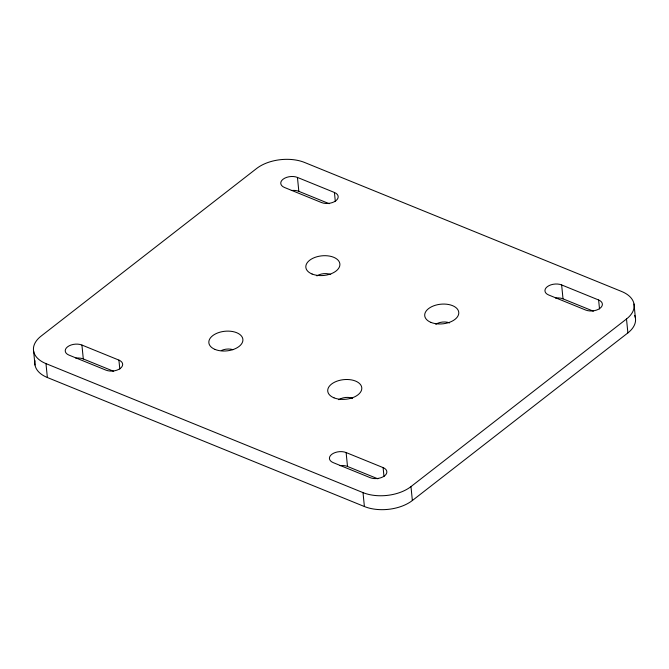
<?xml version="1.0" encoding="UTF-8"?>
<svg xmlns="http://www.w3.org/2000/svg" width="669" height="669" viewBox="0 0 669 669"><rect width="100%" height="100%" fill="white"/><g stroke="black" fill="none" stroke-linecap="round" stroke-linejoin="round"><path stroke-width="1" d="M45.977 363.61L363.008 492.618A34.211 19.719 -5.7 0 0 410.975 486.606L626.502 318.996A34.211 19.719 -5.7 0 0 621.635 291.483L304.604 162.475A34.211 19.719 -5.7 0 0 256.637 168.479L41.11 336.097A34.211 19.719 -5.7 0 0 45.977 363.61L47.365 377.517L364.396 506.525A34.211 19.719 -5.7 0 0 412.363 500.521L627.89 332.903A34.211 19.719 -5.7 0 0 634.655 315.4M297.446 177.427L334.433 192.48A10.261 5.912 -5.7 0 1 335.888 200.733A10.261 5.912 -5.7 0 1 321.496 202.54L284.509 187.487A10.261 5.912 -5.7 0 1 283.054 179.233A10.261 5.912 -5.7 0 1 297.446 177.427L298.834 191.334L329.181 203.685M561.634 284.935L598.621 299.988A10.261 5.912 -5.7 0 1 600.085 308.242A10.261 5.912 -5.7 0 1 585.693 310.048L548.705 294.996A10.261 5.912 -5.7 0 1 547.242 286.742A10.261 5.912 -5.7 0 1 561.634 284.935L563.022 298.851L593.37 311.194M81.919 345.045L118.906 360.098A10.261 5.912 -5.7 0 1 120.37 368.351A10.261 5.912 -5.7 0 1 105.978 370.149L68.991 355.105A10.261 5.912 -5.7 0 1 67.527 346.851A10.261 5.912 -5.7 0 1 81.919 345.045L83.307 358.952L113.655 371.303M346.116 452.553L383.103 467.606A10.261 5.912 -5.7 0 1 384.558 475.86A10.261 5.912 -5.7 0 1 370.166 477.666L333.179 462.614A10.261 5.912 -5.7 0 1 331.724 454.36A10.261 5.912 -5.7 0 1 346.116 452.553L347.504 466.46L377.851 478.812M634.003 303.994L635.391 317.9M626.502 318.996L627.89 332.903M598.621 299.988L599.516 308.927M410.975 486.606L412.363 500.521M383.103 467.606L383.989 476.545M334.433 192.48L335.32 201.419M363.008 492.618L364.396 506.525M118.906 360.098L119.801 369.037M33.609 351.1L34.997 365.006M47.365 377.517A34.211 19.719 -5.7 0 1 35.056 360.691M75.814 358.141A10.261 5.912 -5.7 0 1 83.307 358.952M340.003 465.657A10.261 5.912 -5.7 0 1 347.504 466.46M555.529 298.039A10.261 5.912 -5.7 0 1 563.022 298.851M291.333 190.531A10.261 5.912 -5.7 0 1 298.834 191.334M316.914 275.904A10.261 5.912 -5.7 0 1 330.712 274.524M435.795 324.281A10.261 5.912 -5.7 0 1 449.593 322.901M338.807 399.702A10.261 5.912 -5.7 0 1 352.613 398.331M221.28 350.564A10.261 5.912 -5.7 0 1 233.013 349.686M312.08 274.022A17.101 9.859 -5.7 0 0 339.685 266.111A17.101 9.859 -5.7 0 0 316.805 256.796A17.101 9.859 -5.7 0 0 312.08 274.022M430.961 322.399A17.101 9.859 -5.7 0 0 458.566 314.489A17.101 9.859 -5.7 0 0 435.686 305.173A17.101 9.859 -5.7 0 0 430.961 322.399M333.982 397.829A17.101 9.859 -5.7 0 0 361.586 389.91A17.101 9.859 -5.7 0 0 338.706 380.602A17.101 9.859 -5.7 0 0 333.982 397.829M215.092 349.452A17.101 9.859 -5.7 0 0 242.696 341.533A17.101 9.859 -5.7 0 0 219.817 332.225A17.101 9.859 -5.7 0 0 215.092 349.452"/></g></svg>
